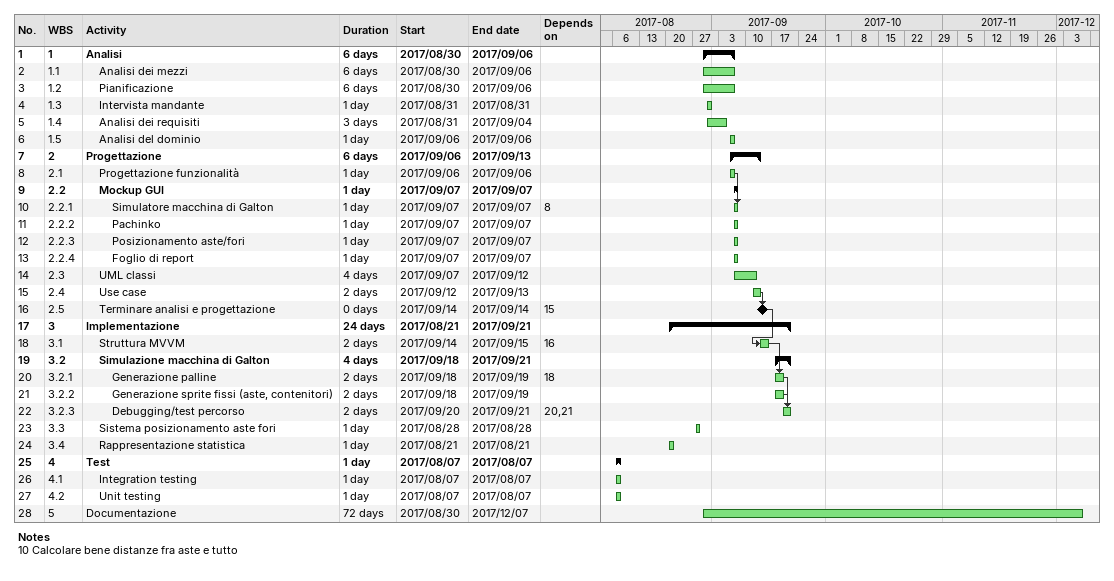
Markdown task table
| ID | WBS | Task | Duration | Start | Finish | Predecessors |
|---|---|---|---|---|---|---|
| 1 | 1 | **Analisi** | 6d | 2017-08-30 | 2017-09-06 |  |
| 2 | 1.1 | Analisi dei mezzi | 6d | 2017-08-30 | 2017-09-06 |  |
| 3 | 1.2 | Pianificazione | 6d | 2017-08-30 | 2017-09-06 |  |
| 4 | 1.3 | Intervista mandante | 1d | 2017-08-31 | 2017-08-31 |  |
| 5 | 1.4 | Analisi dei requisiti | 3d | 2017-08-31 | 2017-09-04 |  |
| 6 | 1.5 | Analisi del dominio | 1d | 2017-09-06 | 2017-09-06 |  |
| 7 | 2 | **Progettazione** | 6d | 2017-09-06 | 2017-09-13 |  |
| 8 | 2.1 | Progettazione funzionalità | 1d | 2017-09-06 | 2017-09-06 |  |
| 9 | 2.2 | **Mockup GUI** | 1d | 2017-09-07 | 2017-09-07 |  |
| 10 | 2.2.1 | Simulatore macchina di Galton | 1d | 2017-09-07 | 2017-09-07 | 8 |
| 11 | 2.2.2 | Pachinko | 1d | 2017-09-07 | 2017-09-07 |  |
| 12 | 2.2.3 | Posizionamento aste/fori | 1d | 2017-09-07 | 2017-09-07 |  |
| 13 | 2.2.4 | Foglio di report | 1d | 2017-09-07 | 2017-09-07 |  |
| 14 | 2.3 | UML classi | 4d | 2017-09-07 | 2017-09-12 |  |
| 15 | 2.4 | Use case | 2d | 2017-09-12 | 2017-09-13 |  |
| 16 | 2.5 | Terminare analisi e progettazione | 0d | 2017-09-14 | 2017-09-14 | 15 |
| 17 | 3 | **Implementazione** | 24d | 2017-08-21 | 2017-09-21 |  |
| 18 | 3.1 | Struttura MVVM | 2d | 2017-09-14 | 2017-09-15 | 16 |
| 19 | 3.2 | **Simulazione macchina di Galton** | 4d | 2017-09-18 | 2017-09-21 |  |
| 20 | 3.2.1 | Generazione palline | 2d | 2017-09-18 | 2017-09-19 | 18 |
| 21 | 3.2.2 | Generazione sprite fissi (aste, contenitori) | 2d | 2017-09-18 | 2017-09-19 |  |
| 22 | 3.2.3 | Debugging/test percorso | 2d | 2017-09-20 | 2017-09-21 | 20, 21 |
| 23 | 3.3 | Sistema posizionamento aste fori | 1d | 2017-08-28 | 2017-08-28 |  |
| 24 | 3.4 | Rappresentazione statistica | 1d | 2017-08-21 | 2017-08-21 |  |
| 25 | 4 | **Test** | 1d | 2017-08-07 | 2017-08-07 |  |
| 26 | 4.1 | Integration testing | 1d | 2017-08-07 | 2017-08-07 |  |
| 27 | 4.2 | Unit testing | 1d | 2017-08-07 | 2017-08-07 |  |
| 28 | 5 | Documentazione | 72d | 2017-08-30 | 2017-12-07 |  |

Notes
- 10: Calcolare bene distanze fra aste e tutto
